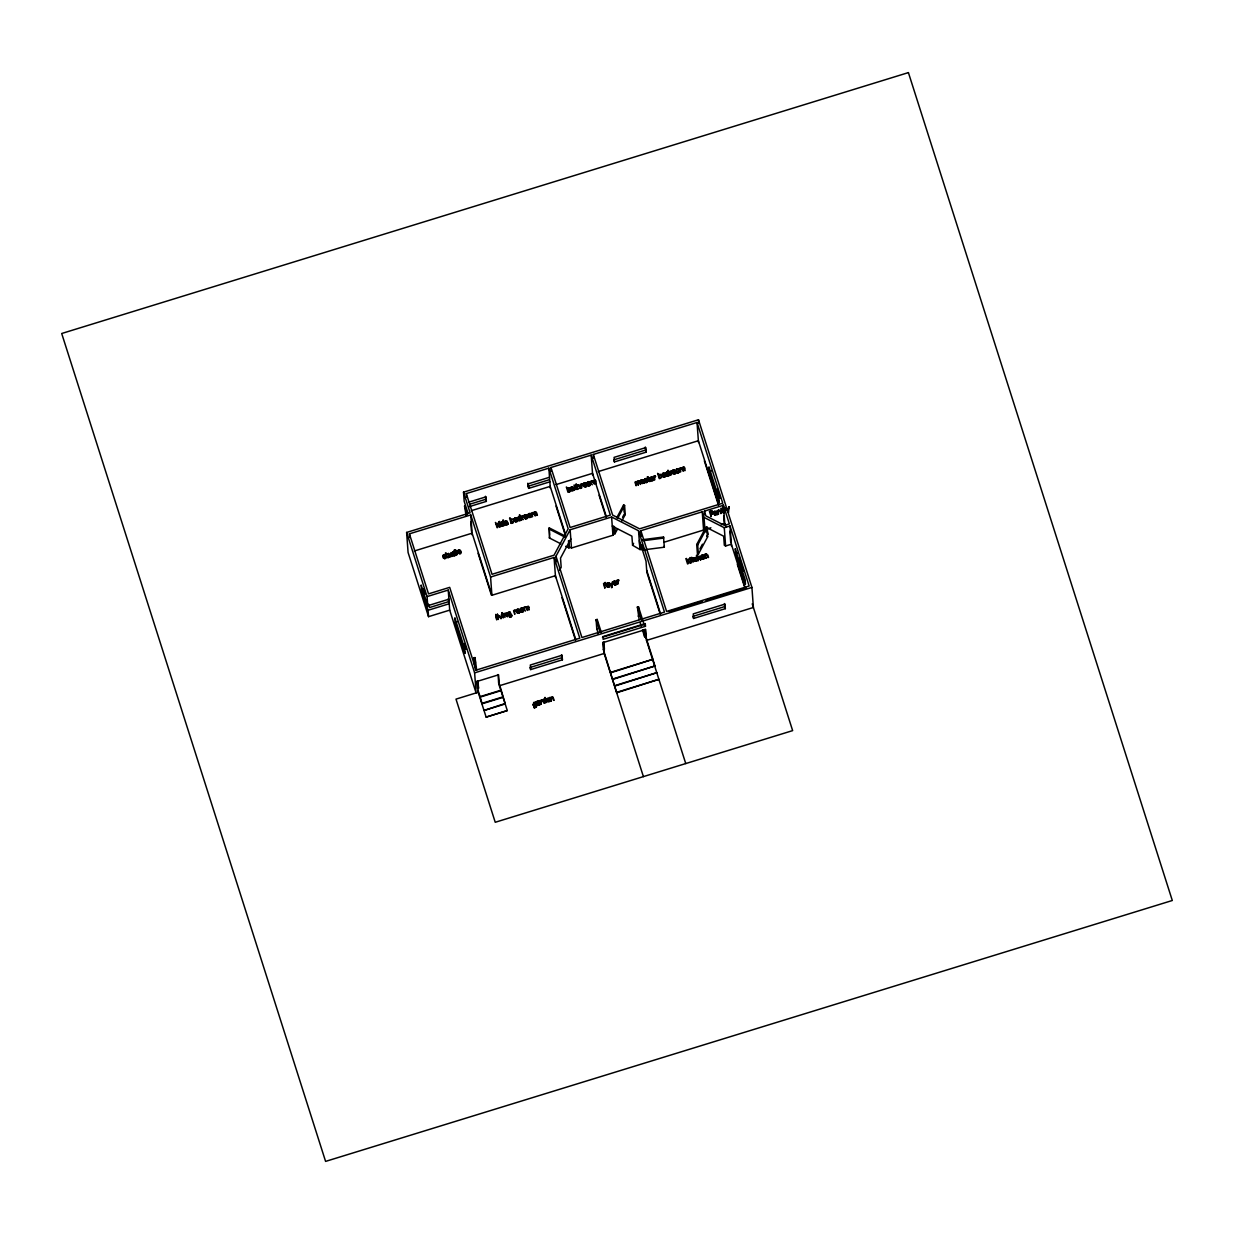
<?xml version="1.0" encoding="UTF-8"?>
<svg xmlns="http://www.w3.org/2000/svg" width="1234" height="1234" viewBox="0 0 1234 1234"><rect width="100%" height="100%" fill="white"/><g stroke="black" fill="none" stroke-linecap="round" stroke-linejoin="round"><path stroke-width="1.5" d="M445.952 557.645L445.721 556.673M508.146 523.262L507.606 524.481M647.757 481.137L647.434 482.17M644.441 480.026L645.536 478.576L646.971 479.301A2.052 2.005 -4.2 0 0 646.014 479.178M516.938 611L517.416 609.874M524.651 516.506L524.805 515.673M583.79 484.7L584.268 483.574M587.554 483.543L588.263 482.309L589.482 482.941M672.715 471.789L673.193 470.648M519.113 610.876L519.19 612.157M526.964 517.031L526.671 518.033M589.867 484.052L589.574 485.055M678.793 471.141L678.638 471.974M570.046 490.16C569.753 493.338 566.051 489.219 568.612 488.433M661.301 476.926L661.177 475.877M498.274 615.411L500.911 617.725L501.667 614.223L501.436 618.496L498.274 615.272L500.865 618.666M452.708 553.572L453.187 552.431M501.806 523.602L501.976 522.753M728.122 510.29L728.924 506.896L728.122 510.29L726.209 507.745L725.685 508.778M694.588 558.663L694.696 559.681M612.141 587.492L612.558 581.677L611.755 585.055L609.164 582.849L611.648 585.949L609.164 582.849M728.924 506.896L728.523 512.712L725.515 507.945M511.57 616.414L511.694 615.627M536.667 706.496L534.924 702.377A1.774 1.728 -4.2 0 0 533.597 702.547M536.929 704.074L537.33 703.025M571.157 489.744L572.237 488.248M641.248 482.633L641.402 481.846M525.021 518.511L526.795 518.65A1.558 1.527 -4.2 0 0 527.504 517.91L527.612 516.63M519.915 611.54L519.776 612.388M521.057 611.848L522.83 611.971A1.558 1.527 -4.2 0 0 523.54 611.231L523.524 609.519M608.825 587.091A1.558 1.527 -4.2 0 0 609.534 586.351L609.642 585.086M675.708 472.313L675.569 473.177A1.558 1.527 -4.2 0 1 674.859 473.918M672.052 471.774L672.191 470.91A1.573 1.542 -4.2 0 1 672.9 470.169M603.565 583.805L605.169 582.386L604.197 583.821M611.462 587.692L611.648 585.811M514.038 519.607L514.192 518.727M613.236 582.756L613.391 581.877A1.635 1.604 -4.2 0 1 614.131 581.106M700.958 556.889L701.113 556.01A1.635 1.604 -4.2 0 1 701.837 555.238L702.208 555.084M452.03 553.526L452.184 552.662A1.542 1.512 -4.2 0 1 452.832 551.937A1.789 1.758 -4.2 0 1 454.143 551.768L454.158 551.907A1.789 1.758 -4.2 0 0 452.832 552.076A1.542 1.512 -4.2 0 0 452.184 552.801L452.076 553.156M501.929 521.951A1.542 1.512 -4.2 0 0 501.297 522.692L501.174 523.972M542.883 701.807L542.898 700.064A1.542 1.512 -4.2 0 1 543.546 699.339A1.789 1.758 -4.2 0 1 544.857 699.169L544.981 697.38L546.631 702.516M665.758 473.717L665.897 472.853M694.248 557.876L694.218 560.329M510.567 616.584L511.077 615.643M535.926 706.696L535.494 705.91M712.527 512.712L710.985 513.992L712.465 512.28M523 610.629L522.306 611.586M589.867 484.314L589.173 485.271M678.777 471.403L678.098 472.36M516.984 610.506L518.079 612.789M520.702 609.581L521.164 608.717M606.696 584.685L607.39 583.744M518.419 517.864L519.375 520.224M543.438 700.711L545.027 699.693L545.536 702.192M513.174 521.889L513.113 520.609M644.457 479.795L644.78 479.008M570.663 490.5L570.417 491.302M572.005 490.129L572.021 489.05M571.82 489.605L572.746 488.602M537.608 703.951L539.088 702.717L538.842 704.506M715.226 514.624L715.041 513.39M514.763 518.851C514.377 521.149 518.99 517.617 514.686 519.822M514.655 519.375L515.01 518.542M547.294 699.03C546.353 701.483 551.891 697.981 547.217 699.863M547.186 699.555L547.726 698.598M650.596 478.376L651.136 477.419M662.828 474.118C662.442 476.417 667.054 472.884 662.751 475.09M662.72 474.643L663.476 473.594M501.189 523.17L501.297 522.815A1.542 1.512 -4.2 0 1 501.945 522.09A1.789 1.758 -4.2 0 1 503.271 521.92L503.256 521.797M665.805 473.347L665.913 472.992A1.542 1.512 -4.2 0 1 666.561 472.267A1.789 1.758 -4.2 0 1 667.856 471.959L667.872 472.098A1.789 1.758 -4.2 0 0 666.561 472.267M461.038 552.786L460.93 553.264A1.558 1.527 -4.2 0 1 460.22 553.865L457.721 553.002M527.612 517.416L527.489 517.771A1.558 1.527 -4.2 0 1 526.779 518.511L525.684 518.743M531.268 516.737L531.36 515.473M609.642 585.872L609.519 586.212A1.558 1.527 -4.2 0 1 608.809 586.952L607.714 587.183M679.332 472.02L679.425 470.74M457.459 551.49L457.567 550.996A1.573 1.542 -4.2 0 1 458.277 550.256L458.616 550.117M524.018 516.12L524.126 515.642A1.573 1.542 -4.2 0 1 524.836 514.902M516.306 610.614L516.398 610.136A1.573 1.542 -4.2 0 1 517.108 609.395L517.833 609.164M520.054 609.457L520.162 608.979A1.573 1.542 -4.2 0 1 520.871 608.223L521.596 608.007M583.158 484.314L583.266 483.821A1.573 1.542 -4.2 0 1 583.975 483.08L584.7 482.864A1.558 1.527 -4.2 0 1 585.718 483.065L586.474 484.083M606.064 584.577L606.156 584.083A1.573 1.542 -4.2 0 1 606.866 583.343L607.591 583.127M672.083 471.388L672.206 471.049A1.573 1.542 -4.2 0 1 672.916 470.308L673.625 469.938M675.846 470.231L675.954 469.753A1.573 1.542 -4.2 0 1 676.664 469.013M514.084 519.221L514.208 518.866A1.635 1.604 -4.2 0 1 514.948 518.095L515.951 517.848M507.945 612.727L507.914 614.424M511.663 615.982L510.83 617.108M546.724 698.907L546.708 700.634M613.283 582.371L613.406 582.016A1.635 1.604 -4.2 0 1 614.146 581.245L615.442 581.06M662.149 474.488L662.257 473.995A1.635 1.604 -4.2 0 1 662.997 473.224L664.586 473.146L665.419 474.411M693.955 558.632L694.495 557.629M713.175 512.989L711.74 514.377M641.279 482.293L642.343 481.137M714.332 513.298L714.239 514.439M497.101 527.72L495.451 522.445L497.055 525.391L498.042 523.231C500.341 522.414 495.744 527.72 498.829 522.985M688.479 559.418C685.333 564.586 690.315 557.675 688.495 559.557M608.933 585.98L607.606 586.551M518.419 518.002C520.933 514.825 520.918 523.108 518.465 518.974M524.712 516.013L526.424 515.704M528.568 514.516L528.538 515.997M587.615 483.034L588.726 482.401M606.742 584.453L607.868 583.821M445.782 558.107L445.89 557.028M507.992 524.095L507.683 522.429L505.739 522.291M505.601 522.306L505.585 521.535M689.282 559.187L688.233 561.347L690.67 562.951L687.862 561.856M560.822 543.808L549.377 537.962L549.207 527.874L565.573 536.219M549.377 537.962L549.886 536.991M555.994 556.195L570.139 529.772L611.601 517L638.549 530.759L664.478 612.095L581.924 637.531L555.994 556.195L556.395 561.671M570.818 538.903L560.514 558.138L561.177 567.27L559.634 570.139M565.727 546.307L568.997 547.973L569.121 541.541M616.738 517.786L623.602 504.953L624.589 505.446L625.252 514.578L621.813 520.995M617.71 518.28L624.589 505.446M569.522 547.017L571.481 548.019L612.943 535.247L615.689 530.111M622.553 517.277L624.265 514.069L625.252 514.578M613.437 526.023L613.977 533.319L614.948 533.813L617.524 529.016M643.716 548.498L640.091 549.608L632.579 545.274L633.597 543.346M698.367 554.128L697.704 545.012L706.974 527.689L707.653 536.805L698.367 554.128L697.395 553.619L696.716 544.502L705.987 527.18L723.664 536.204L724.327 545.32L725.623 545.983L731.346 544.209L745.367 588.155M699.925 548.899L702.454 544.179M707.159 527.088L707.699 534.384L706.666 536.296L707.653 536.805M532.965 512.496L534.337 512.326M525.561 606.927L526.609 606.819M637.5 481.414L638.703 480.674M682.402 467.609L683.837 466.946L684.716 468.133M687.847 561.717L690.67 562.951M445.196 557.938L445.042 557.028M507.035 522.954L506.85 524.234M592.274 484.792L590.469 481.306L591.394 481.075M525.406 611.108L523.586 607.467L525.221 606.85M636.297 481.445L636.065 481.63M680.644 468.534L680.566 472.082L679.379 468.241L680.52 467.933M670.417 471.326L669.383 471.465L670.556 475.167L671.203 471.465M617.663 581.415C619.653 578.438 617.401 583.744 617.864 584.222L616.676 580.396L618.188 579.965M541.202 701.113L541.232 704.321L540.045 700.496L541.788 699.956M724.836 509.133L725.654 508.655L724.62 509.195M522.599 515.935C525.16 515.133 519.653 518.157 523.123 519.699L521.303 516.059L522.368 516.059M582.278 484.376L581.63 488.078L580.443 484.252L581.954 483.821M514.563 611.432L514.763 614.378L513.575 610.552L514.856 610.29M654.776 476.648L654.606 480.072L653.418 476.247L655.161 475.707M726.224 507.884L724.281 509.071L724.744 508.331M454.158 551.907L454.266 549.978L455.917 555.254L454.189 555.902M520.933 520.378L520.424 520.501M667.872 472.098L667.995 470.169L669.63 475.445L667.903 476.093M505.508 613.576L504.922 617.416L503.734 613.591L504.706 613.499M718.759 509.966L718.265 510.398M697.071 555.331L697.873 556.75M696.732 561.146L696.778 560.421M705.586 558.354L704.398 554.529L705.848 554.004M450.317 556.441L450.904 552.601L452.091 556.426L448.991 556.519M510.953 519.468L510.182 517.894M569.614 491.749L567.995 492.273L566.344 486.998L567.763 488.371M659.018 474.735L657.614 473.362L659.264 478.638L660.344 478.345M573.656 490.268L574.566 490.253L573.748 487.584M643.747 483.157L644.672 483.142L643.855 480.473M538.518 705.262L540.338 704.599L538.811 701.082M716.954 514.779L714.841 515.056M510.999 615.365L510.244 615.673M454.806 554.652L453.711 555.161M533.967 514.007L532.579 513.267M533.952 513.868L535.278 515.951L534.384 513.066L535.942 512.881M593.091 482.062L594.418 484.129L593.878 480.766M637.207 482.201L636.204 482.232M638.117 482.494L638.734 481.306M641.988 482.263C643.624 479.61 644.441 484.191 642.096 482.88M684.006 468.164L682.448 468.349L683.343 471.218L682.016 469.151M537.808 703.38L537.777 704.475M511.107 520.023L511.616 522.506L513.066 521.951M659.881 474.797L659.388 475.075M534.353 512.465L535.988 511.909M593.492 480.658L594.927 479.995M526.625 606.958L528.461 606.542M638.163 481.013L637.762 481.8M572.792 490.284L573.301 488.371L572.237 489.019M716.306 514.331L716.322 512.712L715.057 513.514M517.478 520.594L517.061 521.627L515.118 521.566M616.676 583.744L616.846 584.407M550.163 701.436L549.762 701.005M703.827 558.339L704.568 557.537L704.552 558.539M532.456 512.665L531.314 512.974L532.502 516.815L532.255 513.714M578.376 485.564C576.201 487.214 579.332 483.959 579.44 486.443M524.543 607.529L526.424 607.329M551.336 697.688L551.197 701.251L550.009 697.426L550.78 697.765M718.836 510.583L718.62 510.753M696.423 555.377L698.074 560.668L698.213 557.105M697.842 557.706L698.429 556.935M706.172 554.513L705.339 555.393L705.941 554.621M569.63 491.888L570.401 491.163M661.671 477.527L659.835 478.129M643.747 483.018L641.911 483.605M666.73 472.761L667.07 475.321M526.81 517.725L525.576 518.11M585.949 485.918L584.731 486.427L583.913 485.209M517.478 612.326L519.082 612.218M674.875 472.992L673.656 473.517L672.838 472.298M674.736 473.301L674.905 471.65M458.246 551.166L459.85 551.058M508.763 612.635L508.578 614.208M714.332 513.437L715.257 512.588M522.368 516.198L523.309 515.473M581.507 484.376L582.448 483.651L582.633 484.438M617.74 580.535L618.681 579.81L618.897 580.582M567.763 488.51L568.566 487.785M604.244 583.528L605.354 583.096M577.79 485.101L577.358 485.78L576.139 484.129L577.774 489.266L577.527 486.181M697.873 556.873L699.169 556.118L700.28 557.352M705.385 554.575L706.681 553.943M508.115 612.573L508.593 612.018A1.774 1.728 -4.2 0 1 509.92 611.863L511.555 614.918M504.074 525.237L502.685 525.962L501.636 525.082M654.575 477.003L655.455 476.463M535.695 705.555L533.998 706.049L532.81 704.244M668.334 475.183L668.026 472.483L666.915 472.761M517.462 520.455L515.102 520.702M653.172 479.841L653.573 480.257M665.527 475.722L664.015 476.447M704.383 557.737L703.426 558.508M536.389 706.943L534.276 707.822L534.615 707.036M510.105 615.087L510.074 612.357L509.179 612.558M445.613 558.169L444.795 558.771M507.806 524.157C506.495 525.931 504.027 523.632 506.85 524.095M534.569 512.187L535.571 511.771M443.176 554.976L442.836 556.735L445.289 557.459M505.369 520.964L504.891 522.398M573.44 490.376L571.62 490.592M539.212 704.722L537.407 704.923M527.396 606.835L526.656 607.56L527.55 610.444L526.224 608.362M443.407 555.67L444.194 555.177A2.052 2.005 -4.2 0 1 445.15 555.3L445.166 555.439A2.052 2.005 -4.2 0 0 444.209 555.315L443.546 556.441M664.756 477.049L665.728 475.522L664.956 476.201M665.697 476.525L665.728 475.522M551.351 697.827L552.338 697.411L553.526 700.388M573.286 489.852L571.851 489.728M716.306 514.192L714.872 514.069M539.057 704.198L537.762 704.336M670.664 471.218L671.558 471.527M515.087 610.12L514.408 611.046M448.266 557.043L448.328 557.645M576.957 489.559L577.111 488.679L576.093 488.972M650.087 480.905L649.809 481.63M723.834 512.712L723.988 511.832L722.692 511.786M503.626 525.777L504.382 525.329M659.249 474.627L661.254 474.704M718.512 510.29L720.563 510.691M698.105 556.627L700.156 557.043M646.786 481.97L645.073 482M503.719 524.882L502.809 525.19M667.424 475.352L668.319 475.044M502.13 522.722L503.426 522.306L504.104 524.573M518.666 517.632L519.961 517.2M653.156 479.702L651.413 480.041M696.516 560.606L697.195 559.804M694.927 558.184L696.053 557.907M678.484 472.005L676.864 471.727M533.952 702.902L533.798 705.123M572.36 487.415L570.91 487.97L573.147 487.877L571.311 489.096L571.465 490.546M537.577 701.159L536.481 701.683L537.253 701.93M614.223 581.831L615.689 581.939M702.1 555.701L702.794 555.686M547.557 698.845L548.76 698.706M510.768 616.321L509.087 616.645L509.843 617.247M535.772 706.712L534.97 707.144M712.573 513.838L711.154 514.424L711.077 516.599L709.504 511.539L710.769 511.154M511.138 616.769L509.858 617.386M653.31 480.319L651.058 480.581M646.23 482.725L647.218 482.216M505.385 521.103L507.359 521.427A2.052 2.005 -4.2 0 0 506.403 521.303L506.094 521.365M570.941 487.954L571.172 487.075M570.725 487.476L572.777 486.813M642.868 479.702L640.816 480.35L641.911 479.702M644.996 478.977L646.2 478.591M693.246 562.01L694.218 561.069L692.783 560.591M641.973 481.476L643.13 480.458M591.934 481.414L592.736 481.414M448.266 556.904L447.973 557.043M638.549 481.538L639.551 481.846M527.211 607.066L529.062 609.982L528.908 607.221M450.549 556.195L448.574 553.326L448.713 556.056M638.425 480.936L639.397 480.782M505.292 613.822L506.187 613.668L507.251 616.692L506.989 613.653M698.444 557.074L699.57 557.382M643.037 480.458L640.816 480.227M654.93 475.954L655.64 476.432M714.517 512.064L715.381 511.755M515.102 610.259L515.18 610.938M680.752 467.887L681.955 467.856M659.635 475.044L660.946 475.445M652.832 479.933L651.891 480.18M616.09 584.083L614.671 584.191M578.052 485.039L579.857 485.641M505.2 613.205L506.48 613.159M551.475 697.025L552.292 696.84M544.225 702.501L545.104 702.424M509.549 518.095L511.2 523.37L513.128 522.707M444.95 557.969L443.824 558.154M573.162 490.608L572.036 490.793M511.462 519.159L512.681 519.067M454.498 555.624L453.279 555.732M659.527 474.427L661.008 474.488M696.516 560.467L695.112 560.313M545.227 703.025L543.731 702.979M535.093 705.339L534.075 705.339M458.632 553.187L459.912 553.372M459.696 553.603L460.004 551.135M525.144 515.519L526.239 515.534M673.209 470.786L674.304 470.817M676.972 469.63L678.068 469.645M517.416 610.012L518.511 610.028M521.18 608.856L522.614 609.257M569.537 491.132L568.427 491.41M660.807 477.496L659.681 477.774L659.002 475.522M714.825 511.154L713.946 512.434L715.705 511.755M714.208 511.539L716.291 511.323M514.933 517.956L516.784 518.187M662.997 473.362L664.848 473.455M584.345 483.08L583.99 483.219A1.573 1.542 -4.2 0 0 583.281 483.959M590.515 483.79L589.466 481.908A1.558 1.527 -4.2 0 0 588.464 481.692L587.739 482.062A1.573 1.542 -4.2 0 0 587.029 482.803M525.561 514.671L524.851 515.041A1.573 1.542 -4.2 0 0 524.142 515.781M528.599 513.745L529.324 513.514A1.558 1.527 -4.2 0 1 530.327 513.73L530.882 514.377M676.664 469.151L677.389 468.781A1.558 1.527 -4.2 0 1 678.392 468.997L679.163 470M674.504 474.057L674.844 473.779A1.558 1.527 -4.2 0 0 675.553 473.038M678.623 472.761L676.849 472.622M519.067 613.128L517.617 613.159M522.815 611.833L521.72 612.064M607.236 583.343L606.881 583.481A1.573 1.542 -4.2 0 0 606.172 584.222M715.273 512.727L716.059 511.909M538.024 702.732L538.595 701.683M448.328 557.506L447.294 557.675M723.818 512.573L723.001 512.789M651.136 477.558C654.498 476.771 648.328 480.797 652.416 477.651M510.228 615.55L508.716 615.519M652.987 480.504L652.184 480.736M616.244 584.654L614.671 584.854M701.467 558.37L703.966 558.771M507.328 524.496L506.248 524.743M646.94 482.371L645.027 481.877M468.041 513.359L464.185 501.282L463.521 492.165L698.49 419.761L751.922 587.415L753.388 607.483L646.493 640.415L685.749 763.568M466.298 493.585L548.852 468.149L568.18 528.769L554.035 555.192L492.027 574.304L466.298 493.585L466.56 497.24M550.966 467.501L591.194 455.099L610.321 515.118L570.108 527.52L550.966 467.501L551.243 471.141M593.307 454.451L697.025 422.491L722.754 503.21L639.582 528.831L612.635 515.072L593.307 454.451L593.569 458.092M468.704 502.176L486.026 496.839L486.35 501.39L469.028 506.727M549.516 477.265L528.353 483.79L528.692 488.356L549.855 481.831L548.852 468.149M469.815 504.212L485.687 499.323L485.471 496.284M528.692 488.356L528.029 486.289L549.192 479.764M645.289 447.047L645.505 450.086L613.761 459.866L614.424 461.932L646.169 452.153L645.829 447.587L614.085 457.367L614.424 461.932M471.311 510.691L550.194 486.381L565.542 534.538M555.963 484.607L592.521 473.347L606.449 517M598.289 471.573L698.367 440.723L718.836 504.937M448.898 599.2L427.735 605.709L427.072 596.593L448.235 590.068L449.7 610.136L428.537 616.661L408.084 552.493L406.618 532.44L470.123 512.866L463.521 492.165M409.657 537.5L409.395 533.844L470.771 514.933L490.577 577.034L491.903 595.266L555.408 575.707L575.877 639.906M575.383 489.358L573.98 485.07L576.124 485.579M576.278 486.088L575.106 486.458L575.676 488.34M579.425 486.304L580.103 488.541L579.841 485.502M595.929 483.666L595.775 480.905M503.379 519.992L505.03 525.268M519.93 514.902L521.581 520.177M498.922 521.581L499.847 521.997L499.138 522.352L499.647 521.35M647.804 476.818L649.47 478.036L648.313 478.53L648.868 480.288M499.384 522.954L501.189 526.455L500.017 522.769M498.042 523.37L498.844 523.123M647.171 477.003L648.436 481.059M645.706 479.239L645.999 479.039A2.052 2.005 -4.2 0 1 646.971 479.162L647.017 479.286M414.346 550.981L472.113 533.181L491.903 595.266M514.964 520.594L517.339 519.02M514.84 520.285L517.462 519.483M650.765 479.162C657.105 478.175 649.408 478.113 651.228 480.041M663.028 475.861L665.404 474.288M662.905 475.568L665.527 474.751M499.384 527.011L500.217 526.609L497.395 525.53L497.734 527.52M511.2 523.37L512.82 522.846M537.422 515.288L536.636 512.727M645.058 481.862L646.03 482.031M637.207 482.062L638.256 485.116L638.101 482.355M639.536 481.723L640.4 484.453L640.245 481.692M683.682 467.624L684.855 470.756L684.7 467.994M455.223 550.025L456.148 550.302M709.272 471.45L708.948 466.884L718.836 497.934L719.175 502.5L709.272 471.45L711.401 470.802M445.983 552.955L447.664 554.174L446.492 554.529L447.063 556.426M456.302 550.935L456.858 554.961L456.302 551.074M446.631 557.197L445.351 553.156M490.577 577.034L554.066 557.459L579.795 638.179L476.077 670.139L449.685 587.353L428.522 593.878L409.395 533.844M641.264 536.188L640.862 530.713L702.254 511.802L704.028 517.401L705.108 531.993M704.367 511.154L723.417 505.277L729.356 523.91L724.497 525.406L705.879 515.889L704.367 511.154L704.629 514.794M721.844 509.226L723.001 508.732L720.857 508.223L721.196 509.426M712.08 511.863L710.907 511.724M718.219 511.231L718.481 514.316L717.293 510.49L718.065 510.845M724.281 509.071L723.463 508.593L724.651 512.418M723.155 509.241L721.998 509.75L723.001 508.732M720.81 513.591L720.132 511.354M448.358 598.644L448.574 601.683L429.525 607.56L428.445 604.166M428.537 616.661L428.075 610.275L449.238 603.75L448.574 601.683M663.676 542.343L703.581 530.049M705.709 529.386L710.907 527.782M721.288 524.589L724.759 523.524L725.839 526.903M704.028 517.401L724.281 527.736L730.019 525.977L749.146 585.996L666.591 611.432L640.862 530.713M455.176 622.383L454.837 617.818L464.74 648.868L465.079 653.418L455.176 622.383L457.29 621.735M495.729 614.455L496.747 619.931L495.744 614.594M497.41 614.146L496.901 615.149L497.425 614.285M501.729 612.959L502.654 613.375L501.729 612.959L502.439 612.604M497.78 615.427L498.32 619.453L497.78 615.565M502.809 613.869L503.349 617.895L502.809 614.008M686.536 558.431L687.492 561.578M603.549 583.667L604.876 588.232L604.49 584.715L605.524 584.407L604.182 583.682M692.058 558.323C694.896 557.228 691.21 559.604 691.719 557.259L691.441 558.663M689.59 558.555L690.099 557.537L690.315 558.323M689.821 559.017L691.642 562.642L690.454 558.817M614.856 581.43C612.002 582.587 616.553 583.605 615.427 581.553M691.595 559.033L692.243 561.223M692.228 558.832C695.251 558.107 690.145 558.863 692.798 560.73M696.038 557.783L695.498 557.336M703.395 555.932L701.56 556.519M702.023 558.123L704.259 556.287M697.827 557.567L698.074 560.668M700.403 559.943L699.339 556.92M687.539 563.907L685.888 558.632M707.915 557.629L707.236 555.393M735.572 553.233L735.233 548.667L745.135 579.718L745.459 584.284L735.572 553.233L737.685 552.585M598.413 634.045L596.778 628.877L596.099 619.746L597.163 619.422L601.56 633.227M639.15 619.607L637.376 607.035L638.441 606.712L644.487 625.684M596.778 628.877L597.827 628.553M638.055 616.152L639.104 615.828M669.167 611.462L702.192 601.282M705.863 600.156L746.231 587.723M449.7 610.136L476.093 692.922L474.627 672.854L751.922 587.415M602.47 637.253L644.796 624.219L645.459 626.286L603.117 639.32L602.917 636.59L645.259 623.54L645.459 626.286M724.451 603.549L724.682 606.588L692.937 616.383L693.585 618.45L725.345 608.655L725.006 604.105L693.261 613.884L693.585 618.45M561.532 654.683L561.763 657.722L530.003 667.517L530.666 669.584L562.411 659.804L562.087 655.239L530.327 665.018L530.666 669.584M616.661 692.336L659.002 679.286L616.692 692.783L603.364 649.578L604.429 649.238L603.889 641.942M642.451 629.957L644.642 636.852L645.706 636.528M478.206 692.274L486.134 717.108L507.297 710.583L499.384 685.749L498.582 674.813L477.404 681.322L478.206 692.274L455.994 699.123L495.235 822.276L792.644 730.621L752.231 603.842M499.384 685.749L604.166 653.465L603.364 642.513L645.691 629.479L646.493 640.415M501.22 690.13L503.271 697.256L482.108 703.781L480.057 696.655L501.22 690.13L498.582 681.862M480.088 697.117L501.266 690.593M482.078 703.318L503.241 696.794M505.246 703.473L484.114 710.445L505.292 703.92L503.271 697.256M610.629 672.329L652.956 659.295L644.611 633.073M610.66 672.792L652.956 659.295M612.635 679.009L654.976 665.959L652.987 659.743M612.666 679.456L654.976 665.959M547.356 700.341L549.978 699.524L547.634 701.02M534.06 707.175L535.294 706.928M614.655 685.672L656.982 672.623L614.686 686.119M541.803 700.094L542.081 700.711M444.795 558.632L443.253 557.999M537.762 701.837L538.595 701.822M664.74 476.91L663.907 477.034M516.676 521.643L515.473 521.704M703.596 558.925L702.377 558.987M615.874 584.793L615.041 584.916M549.207 701.822L547.989 701.884M651.891 476.848L650.873 477.095A1.635 1.604 -4.2 0 0 650.148 477.867L650.117 479.455M702.223 555.223L703.442 555.3M549.315 698.367L547.464 698.274A1.635 1.604 -4.2 0 0 546.739 699.046M535.417 707.498L534.276 707.822M663.491 473.733L664.555 474.057M515.426 518.465L516.491 518.789M703.411 558.385L702.192 558.169M549.037 701.282L547.803 701.066M694.973 561.054L696.408 561.131M683.173 467.115L684.052 467.177M594.264 480.658L595.081 481.075M588.942 485.764L589.682 485.533A1.558 1.527 -4.2 0 0 590.392 484.792M585.194 486.921L585.919 486.69A1.558 1.527 -4.2 0 0 586.628 485.949M677.867 472.838L678.607 472.622A1.558 1.527 -4.2 0 0 679.317 471.882M674.489 473.918L673.085 473.779M518.326 613.221L519.067 612.989A1.558 1.527 -4.2 0 0 519.776 612.249M529.324 513.653L528.599 513.884A1.573 1.542 -4.2 0 0 527.89 514.624M459.002 550.04L458.277 550.395A1.573 1.542 -4.2 0 0 457.567 551.135M509.858 615.056L508.562 614.069M529.124 514.269L530.003 514.377M521.411 608.763L522.877 609.858M530.018 516.953L528.399 515.226M522.291 611.447L521.072 610.938M509.904 615.673L508.994 615.658M568.581 487.924L569.753 488.124M667.147 472.668L668.026 472.483M667.903 475.954L666.992 475.923M502.531 522.506L503.426 522.306M519.838 520.686L518.928 520.655M592.104 480.689L593.292 481.013M534.183 702.933L535.726 704.923M443.731 554.853L445.196 555.285M711.2 511.184L712.789 511.524M649.778 480.905L649.007 480.581M641.526 539.844L663.522 537.006L663.661 538.086L643.5 540.677M642.204 548.96L642.343 550.04L664.339 547.202L663.522 537.006M474.458 665.033L473.933 657.737L475.028 657.599L476.679 670.155M477.99 680.937L478.514 688.233L477.419 688.387L476.879 681.091M647.125 481.584L644.642 480.458M506.557 522.46L507.359 522.445M444.363 556.472L445.166 556.457M646.014 480.859L644.888 480.705M506.403 522.985L505.601 522.969M584.823 486.921L585.934 486.828A1.558 1.527 -4.2 0 0 586.644 486.088L586.628 484.36M507.051 523.093L505.03 522.584M444.842 556.966L443.068 556.842M509.627 615.103L508.794 614.594M646.971 480.319L645.089 479.61M663.907 477.172L662.134 475.136M651.783 480.905L650.75 480.365M449.855 557.151L448.837 556.256M677.512 472.977L676.556 472.391M588.248 485.687L589.698 485.672A1.558 1.527 -4.2 0 0 590.407 484.931L590.5 483.651M588.587 485.903L587.631 485.301M529.108 517.509L530.543 517.354A1.558 1.527 -4.2 0 0 531.252 516.614M695.745 560.776L694.943 560.113M534.291 706.264L533.057 705.092M645.351 480.165L647.542 480.674M529.587 514.084L530.743 516.013M459.48 550.796L458.215 552.524M525.807 518.295L524.774 517.015M667.301 476.139L666.468 475.553M569.028 488.386L570.046 490.299M681.399 468.226L682.032 469.275M592.474 481.152L593.107 482.201M445.489 556.58L443.299 555.994M613.545 583.898L614.671 584.993M695.313 561.316L694.433 560.56M663.784 476.54L663.013 475.722M712.512 511.323L709.504 511.539M594.911 479.856L595.791 481.044M528.059 606.172L528.923 607.359M525.36 518.804L524.018 516.784M707.699 534.384L706.681 526.841M696.716 544.502L697.704 545.012M612.265 526.116L631.901 536.142L632.579 545.274M548.698 528.831L565.064 537.191M585.178 483.481L585.996 484.7M608.069 583.744L608.886 584.978M518.943 520.794L517.987 519.622M502.392 525.885L501.266 524.296M588.495 485.271L587.677 484.052M521.627 611.57L520.671 609.704M497.765 525.005L500.217 526.748M453.526 555.238L452.816 554.051M714.841 515.195L714.162 513.946M663.198 476.972L662.411 476M702.038 558.987L701.251 558.015M515.133 521.704L514.069 519.869M549.053 698.058L549.716 698.922M649.177 480.828L648.313 478.53M594.757 480.535L595.251 481.538M589.482 482.047L590.407 483.342M526.579 514.886L527.334 515.889M460.004 550.241L460.76 551.243M527.89 606.835L528.383 607.838M522.614 608.223L523.37 609.226M518.851 609.38L519.776 610.815M518.866 609.519L519.607 610.383M587.939 485.672L586.875 483.389M528.8 517.493L527.736 515.21M453.017 555.716L452.323 554.698M678.052 469.522L678.669 470.632M607.421 586.582L606.804 585.471M537.407 705.061L536.913 703.951M703.133 555.67L703.596 556.349M548.76 698.567L549.007 698.83M586.011 483.296L586.752 484.947M530.62 513.946L531.098 514.732M526.872 515.102L527.504 516.321M522.892 608.439L523.54 609.658M460.297 550.472L461.053 552.122M676.571 472.529L675.831 470.894M672.808 473.686L672.083 472.051M583.158 484.962L583.883 486.597M606.773 586.86L606.048 585.224M524.743 518.419L524.126 517.231M520.038 610.105L520.779 611.755M516.29 611.262L517.031 612.912M506.665 613.19L507.128 614.1M552.94 697.009L554.159 700.341M725.53 508.084L728.014 511.046M726.209 507.745L728.106 510.151M502.469 525.144L501.929 524.08M544.071 702.532L543.531 701.467M712.774 511.4L713.237 512.82M518.419 520.424L517.709 518.727M569.383 488.571L569.907 489.512M569.985 488.201L570.555 489.389M513.19 519.298L513.76 520.486M674.474 470.833L674.905 471.789M530.173 514.408L530.605 515.365M719.746 510.567L720.147 511.493M576 489.034L575.676 488.217M447.371 557.105L447.047 556.287M613.761 584.376L613.375 583.466M694.433 560.699L694.032 559.742M703.904 555.578L704.259 556.426M652.925 477.296L653.295 478.16M517 518.295L517.354 519.144M549.531 698.475L549.886 699.323M678.931 469.506L679.332 470.432M675.183 470.663L675.569 471.589M457.937 553.495L457.552 552.585M661.47 474.859L661.933 476.201M570.201 488.494L570.71 490.237M502.176 524.774L501.806 523.463M543.778 702.161L543.407 700.835M716.645 511.616L717.586 514.593M539.536 702.069L538.533 701.02L536.481 701.683M614.162 583.744L616.537 582.17M675.384 471.018L675.677 472.036M722.137 512.264L721.35 509.796M720.548 510.552L721.443 513.406M666.052 475.028L665.774 473.995M501.451 524.866L501.158 523.833M452.338 554.837L452.045 553.804M506.403 613.992L507.236 616.568M637.392 482.371L638.256 485.116M535.926 512.758L536.79 515.488M724.451 509.457L725.284 512.218M724.636 512.28L724.096 508.393M739.428 558.061L743.5 570.848M717.216 489.065L720.132 498.197M721.998 509.611L722.569 511.493M704.352 460.899L718.389 504.922M737.33 564.354L744.333 586.32M710.352 511.894L710.985 513.992M724.682 606.588L725.345 608.655M707.776 554.899L708.547 557.444M705.324 555.269L706.218 558.154M704.398 554.529L705.57 558.215M700.28 557.213L701.051 559.742M699.724 557.706L700.403 559.804M697.071 555.192L697.673 557.182M671.188 474.828L670.355 472.344M687.677 562.041L688.171 563.707M645.505 450.086L646.169 452.153M647.804 476.956L648.143 478.005M635.711 482.293L634.939 482.078L636.112 485.78L635.865 482.679M646.678 570.309L660.591 613.961M660.144 613.961L646.817 572.129L646.014 561.192L639.413 540.492L640.091 549.608M637.376 607.035L641.773 620.825M640.245 623.047L641.341 626.502M599.045 495.173L606.002 517M579.98 485.949L580.736 488.217M596.099 619.746L599.955 631.823M604.166 653.465L643.408 776.618M556.01 506.048L565.11 534.569M561.979 597.703L575.43 639.891M519.283 515.087L519.807 516.83A1.789 1.758 -4.2 0 0 518.496 517A1.542 1.512 -4.2 0 0 517.848 517.725M561.763 657.722L562.411 659.804M502.747 520.193L503.271 521.92M550.009 697.426L551.182 701.113M485.687 499.323L486.35 501.39M535.51 702.023L536.543 705.308M467.27 514.47L464.524 505.847L466.097 515.689M478.067 553.264L491.456 595.266M455.223 549.886L455.439 550.673M454.991 554.544C455.948 551.613 451.999 551.814 452.816 554.189M448.235 590.068L474.627 672.854M464.277 643.639L466.02 649.115M478.082 690.454L480.057 696.655M406.618 532.44L427.072 596.593M423.586 588.927L425.206 594.001M427.735 605.709L421.133 585.024L421.473 589.574L428.075 610.275M511.539 614.779L511.709 615.751M519.776 610.676L519.93 611.678M701.097 557.737L700.943 556.75M678.654 470.493L678.793 471.28M676.463 470.493L676.602 471.265M672.715 471.65L672.854 472.421M589.744 483.419L589.883 484.191M608.871 584.839L609.01 585.61M587.538 483.404L587.692 484.191M606.681 584.823L606.819 585.61M585.98 484.576L586.119 485.348M583.79 484.561L583.929 485.348M526.841 516.383L526.98 517.169M524.651 516.383L524.789 517.154M522.877 609.719L523.015 610.491M641.958 482.756L643.408 481.26M664.201 546.122L664.339 547.202M475.692 666.73L476.17 670.309M477.573 681.06L478.514 688.233M473.933 657.737L475.568 670.293M730.019 525.977L731.484 546.045M729.896 531.206L730.698 542.142M723.417 505.277L724.882 525.345M722.893 505.03L723.155 508.686M723.695 515.982L724.235 523.278M724.281 527.736L725.623 545.983M698.49 419.761L698.752 423.416M697.025 422.491L698.506 442.559M702.254 511.802L703.719 531.869M641.942 544.564L642.343 550.04M638.549 530.759L639.891 549.007M645.166 629.232L645.845 638.348M644.117 629.556L644.642 636.852M638.441 606.712L638.842 612.172M623.602 504.953L624.142 512.249M614.409 526.517L614.948 533.813M611.601 517L612.943 535.247M591.194 455.099L592.659 475.167M602.84 642.266L603.364 649.578M597.163 619.422L597.426 623.077M577.774 489.266L576.139 484.129M570.139 529.772L571.481 548.019M568.473 540.677L568.997 547.973M549.855 481.831L550.333 488.217M554.066 557.459L555.547 577.527M549.207 527.874L549.747 535.17M527.813 483.234L528.029 486.289M507.297 710.583L486.134 717.108M498.058 674.566L498.721 683.682M470.771 514.933L472.252 535.001M470.786 521.982L471.481 531.33M475.028 657.599L475.429 663.074M517.648 609.226A1.573 1.542 -4.2 0 1 518.681 609.442M521.411 608.069A1.573 1.542 -4.2 0 1 522.429 608.285M542.914 700.202A1.542 1.512 -4.2 0 1 543.546 699.477M458.801 550.086A1.573 1.542 -4.2 0 1 459.835 550.302M584.715 482.988A1.558 1.527 -4.2 0 1 585.734 483.204M588.279 481.892A1.573 1.542 -4.2 0 1 589.312 482.108M529.139 513.714A1.573 1.542 -4.2 0 1 530.173 513.93M518.481 516.861A1.789 1.758 -4.2 0 1 519.792 516.691M677.204 468.843A1.573 1.542 -4.2 0 1 678.222 469.059M701.128 556.148A1.635 1.604 -4.2 0 1 701.853 555.377M908.409 72.605L61.7 333.504L325.591 1161.395L1172.3 900.496L908.409 72.605M608.439 583.528A1.573 1.542 -4.2 0 0 607.421 583.312A1.573 1.542 -4.2 0 1 608.424 583.389M526.409 515.087A1.573 1.542 -4.2 0 0 525.391 514.871A1.573 1.542 -4.2 0 1 526.394 514.948M674.474 470.355A1.573 1.542 -4.2 0 0 673.456 470.139A1.573 1.542 -4.2 0 1 674.458 470.216"/></g></svg>
